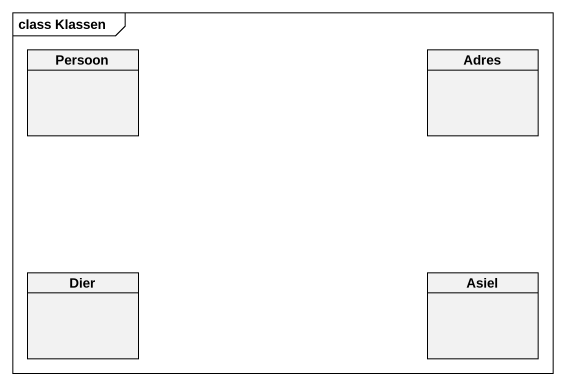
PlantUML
@startuml
mainframe class Klassen
hide circle
hide empty members
class Persoon
class Adres
class Dier
class Asiel
@enduml
